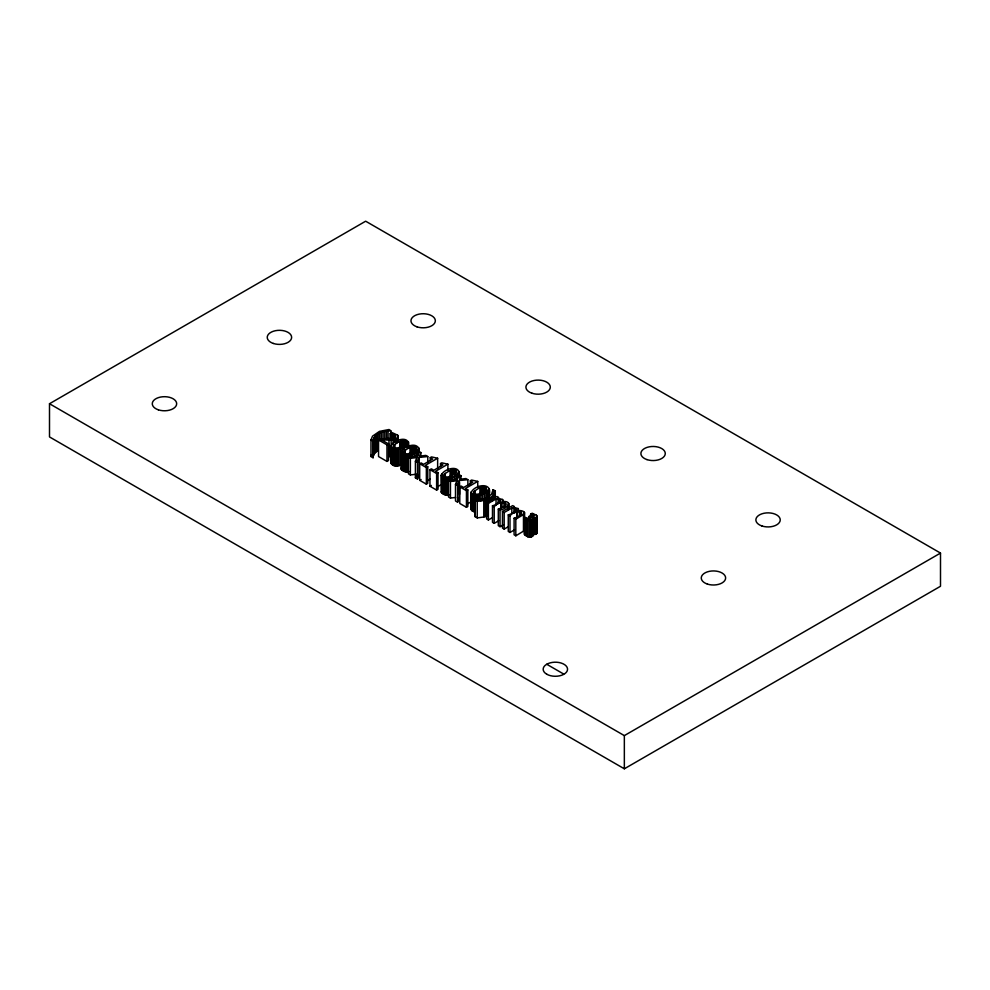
<?xml version="1.0" encoding="UTF-8"?>
<svg xmlns="http://www.w3.org/2000/svg" width="990" height="990" viewBox="0 0 990 990"><rect width="100%" height="100%" fill="white"/><g stroke="black" fill="none" stroke-linecap="round" stroke-linejoin="round"><path stroke-width="1.49" d="M373.082 457.764C373.787 449.757 369.332 436.503 379.752 432.902C381.521 430.229 394.391 432.172 389.033 429.524L379.467 431.368L372.488 436.182L370.978 439.956L370.978 456.551L373.082 457.764L373.304 439.411M398.252 436.404C395.53 442.047 386.805 439.399 381.818 440.043L388.538 443.916L388.538 460.511L386.966 461.414L378.539 456.551L378.539 439.956L380.457 438.855L391.929 438.496L394.626 437.592L395.666 436.206C395.431 433.311 386.867 434.66 391.941 432.543L397.72 435.216L398.252 440.934M530.591 517.164L530.591 514.144L532.199 513.216L536.531 515.258L536.852 516.817C536.172 519.119 531.185 516.372 533.09 518.847L533.09 535.442L530.826 537.05L527.744 536.79L524.18 534.278L524.094 514.181C526.024 511.125 520.455 510.258 518.426 510.605L518.277 508.588L513.29 507.239L514.429 506.571L512.709 505.581L502.45 511.496L502.45 528.091L504.182 529.093L508.006 526.878M533.09 535.442C531.185 532.966 536.172 535.701 536.852 533.412L536.531 515.258M408.585 442.357L406.977 444.894L400.678 448.532L400.678 465.127C397.584 466.488 392.312 466.599 390.914 462.887L390.914 446.292C393.117 439.845 409.514 434.882 408.585 445.376M390.914 462.887L391.607 461.253M409.377 471.562L405.269 471.822L401.383 469.569L401.173 452.22C403.375 445.76 419.772 440.798 418.844 451.292M401.173 468.815L401.346 468.022M449.46 494.703L445.351 494.963L441.466 492.711L441.268 475.361C443.718 468.196 461.612 464.001 458.927 475.943M441.268 491.956L441.961 490.322M475.188 512.177L471.871 510.642L471.092 509.169L471.092 492.575C474.68 484.271 494.134 481.326 488.751 496.188M471.092 509.169L471.785 507.548M418.844 448.284C416.196 453.779 405.12 458.729 401.173 452.22M458.778 477.465L458.927 471.426M488.577 496.98L488.751 488.639M370.978 456.551L371.51 454.596M475.212 500.037L481.474 499.505L486.498 497.933L491.486 494.307L493.094 489.716L495.285 490.867C493.589 498.725 484.098 500.928 477.229 501.299L475.126 500.086L475.126 516.681L477.229 517.894L483.788 517.015L486.783 516.062L486.783 499.467M373.304 456.006L374.789 453.111L378.205 450.289L378.205 433.694M416.802 474.173L410.367 474.928L408.412 473.802L408.412 457.207L410.367 458.333L416.802 457.578L415.416 461.241L415.416 477.836L417.532 479.061L417.532 462.466L419.191 457.417L427.779 456.551L427.779 462.59M417.532 479.061L419.191 474.012L419.191 457.417M455.598 497.463L450.45 498.069L448.495 496.943L448.495 480.348L450.45 481.474L456.885 480.719L455.499 484.382L455.499 500.977L457.615 502.202L457.615 485.607L459.273 480.558L467.862 479.692L467.862 485.731M457.615 502.202L459.273 497.153L459.273 480.558M533.09 518.847L531.581 520.257L529.291 520.517L524.18 517.683C524.787 515.852 535.726 523.277 528.932 516.533L528.932 519.552M408.412 457.207L417.05 456.328L418.696 451.304L420.812 452.529L419.451 456.167L425.811 455.412L427.779 456.551M448.495 480.348L457.132 479.469L458.778 474.445L460.894 475.67L459.533 479.308L465.906 478.554L467.862 479.692M415.416 477.836L416.332 475.386M393.587 445.525L393.253 446.601C397.039 450.376 403.437 445.574 406.222 442.53L406.246 442.023C402.534 438.236 396.73 443.099 393.587 445.525L393.587 448.544M403.846 451.452L403.512 452.517C407.298 456.303 413.696 451.502 416.493 448.458L416.505 447.95C412.793 444.164 406.989 449.027 403.846 451.452L403.846 454.472M473.752 491.82L473.43 492.884C477.205 496.671 483.603 491.869 486.399 488.812L486.412 488.305C482.712 484.518 476.895 489.382 473.752 491.82L473.752 494.827M441.268 475.361C445.191 481.821 455.19 476.908 458.754 472.218M471.092 492.575C475.014 499.034 485.013 494.134 488.577 489.431M503.403 524.75L500.037 526.692L498.304 525.702L498.304 509.108L500.037 510.098C507.152 508.786 513.464 500.829 502.648 501.485L502.487 499.48L497.512 498.118L498.651 497.463L496.918 496.473L486.672 502.388L486.672 518.983L488.392 519.973L492.216 517.77M444.498 473.987L443.607 475.658C447.381 479.445 453.779 474.643 456.576 471.599L456.588 471.092C453.123 467.317 447.678 472.044 444.498 473.987L444.498 477.007M524.094 530.776L515.815 535.813L514.095 534.81L514.095 518.216L515.815 519.218L524.094 514.181M498.713 520.74L494.208 523.339L492.488 522.336L492.488 505.742L494.208 506.744C500.495 498.663 514.713 503.687 498.304 509.108M514.491 529.848L509.999 532.447L508.266 531.457L508.266 514.862L509.999 515.852C516.273 507.771 530.504 512.808 514.095 518.216M49.5 403.734L365.657 221.203L940.5 553.076L940.5 586.266L624.343 768.797L49.5 436.924L49.5 403.734L624.343 735.607L940.5 553.076M373.082 441.169L370.978 439.956M378.539 439.956L386.966 444.832L388.538 443.916M437.642 468.815L437.642 458.246L425.329 465.362L427.754 466.76L427.754 483.355L426.356 484.16L419.698 480.311L419.698 463.716L421.096 462.912L423.571 464.347L432.729 459.063L430.254 457.628L430.254 460.647M430.254 457.628L431.504 456.91L437.642 458.246M419.698 463.716L426.356 467.565L427.754 466.76M447.901 470.213L447.901 464.174L435.588 471.289L438.013 472.688L438.013 489.283L436.615 490.087L429.957 486.239L429.957 469.644L431.355 468.839L433.83 470.262L442.988 464.978L440.513 463.555L440.513 466.562M440.513 463.555L441.763 462.825L447.901 464.174M419.698 480.311L421.096 479.507M429.957 469.644L436.615 473.492L438.013 472.688M427.791 480.534L430.254 479.111M429.957 486.239L431.355 485.434M436.825 487.167L441.75 484.32M477.737 487.427L477.737 481.4L465.411 488.503L467.837 489.901L467.837 506.496L466.439 507.301L459.781 503.452L459.781 486.857L461.179 486.053L463.654 487.488L472.812 482.204L470.337 480.769L470.337 485.298M470.337 480.769L471.587 480.051L477.737 481.4M459.781 486.857L466.439 490.706L467.837 489.901M467.874 503.675L471.574 501.546M486.672 502.388L488.392 503.378L496.052 498.96C504.826 498.601 496.782 505.049 492.488 505.742M475.126 516.681L475.188 495.582M502.45 511.496L504.182 512.498L511.83 508.08C520.616 507.709 512.572 514.169 508.266 514.862M528.932 516.533L530.219 515.79C534.538 519.28 536.419 513.748 530.591 514.144M390.914 446.292C392.312 450.005 397.584 449.893 400.678 448.532M391.149 456.588L388.983 456.675L388.983 440.08M415.416 461.241L417.532 462.466M455.499 484.382L457.615 485.607M546.74 664.253L563.681 674.041M624.343 735.607L624.343 768.797M536.976 516.075L536.852 533.412M536.221 517.411L536.221 534.006M535.38 517.77L535.38 534.365M534.452 517.918L534.452 534.513M533.499 517.881L533.499 534.476M533.288 514.763L533.288 517.77M532.917 518.265L532.905 536.011M532.546 517.696L532.471 534.328M532.397 514.491L532.397 517.51M532.274 519.936L532.274 536.531M531.581 520.257L531.581 536.852M530.826 520.455L530.826 537.05M530.751 514.243L530.751 517.25M530.046 520.542L530.046 537.137M529.291 520.517L529.291 537.112M527.744 520.196L527.744 536.79M526.309 519.527L526.309 536.122M525.047 518.636L525.047 535.231M524.576 512.659L524.452 518.178M524.341 512.201L524.341 516.731M523.475 514.726L523.475 531.321M520.629 511.818L520.629 514.837M519.787 511.62L519.787 514.627M518.277 508.588L518.277 511.607M517.584 511.434L517.584 517.461M517.238 511.657L517.238 517.696M516.743 511.954L516.743 517.993M515.914 509.058L515.914 512.065M515.815 519.218L515.815 535.813M515.443 508.724L515.443 511.743M514.775 508.452L514.775 512.968M513.921 508.254L513.921 512.771M511.83 508.08L511.83 512.597M509.999 515.852L509.999 532.447M508.786 503.539L508.835 508.551M508.551 503.093L508.674 509.058M508.303 505.061L508.303 509.59M507.684 505.618L507.684 508.637M505.469 502.97L505.469 505.989M504.838 502.697L504.838 505.717M504.009 502.499L504.009 507.029M504.182 512.498L504.182 529.093M502.932 500.086L502.932 503.106M502.487 499.48L502.487 502.487M501.806 502.314L501.806 506.843M501.447 502.549L501.447 507.066M500.952 502.846L500.952 508.885M500.136 499.938L500.136 502.957M500.037 510.098L500.037 526.692M499.653 499.616L499.653 502.635M498.997 499.331L498.997 502.351M498.131 499.133L498.131 503.663M496.052 498.96L496.052 504.999M495.285 490.867L495.285 496.906M494.208 506.744L494.208 523.339M493.763 494.654L493.763 499.183M493.181 489.654L493.094 494.233M493.045 495.532L493.045 500.049M492.129 496.386L492.129 500.915M491.003 497.228L491.003 500.247M489.679 498.057L489.679 501.076M488.392 503.378L488.392 519.973M488.243 498.824L488.243 501.843M488.045 490.285L488.045 497.821M487.154 491.176L487.154 498.713M486.127 487.835L486.127 490.854M485.904 492.129L485.904 498.156M485.521 487.377L485.521 491.906M485.298 500L485.298 516.594M484.741 487.031L484.741 491.547M484.296 493.119L484.296 499.158M483.912 486.857L483.912 491.387M483.788 500.42L483.788 517.015M483.021 486.87L483.021 492.909M482.514 494.072L482.514 500.111M482.056 487.043L482.056 493.07M481.029 487.365L481.029 493.391M480.843 494.814L480.843 500.841M479.915 487.835L479.915 493.874M479.284 495.322L479.284 499.851M477.836 495.631L477.836 500.148M477.229 501.299L477.229 517.894M476.475 495.705L476.475 500.235M475.101 490.595L475.101 495.124M474.321 491.213L474.321 494.22M473.963 495.248L473.963 511.842M472.812 494.715L472.812 511.31M471.871 494.047L471.871 510.642M471.252 491.795L471.289 509.924M466.439 490.706L466.439 507.301M460.894 475.67L460.894 480.2M459.533 482.328L459.533 494.394M458.221 473.059L458.221 477.588M457.331 473.95L457.331 479.989M456.885 480.719L456.885 483.739M456.081 474.903L456.081 479.432M455.697 470.151L455.697 473.171M454.917 469.805L454.917 474.334M454.472 475.905L454.472 480.435M454.088 469.644L454.088 474.173M453.197 469.644L453.197 474.173M452.69 476.858L452.69 481.388M452.232 469.817L452.232 475.856M451.205 470.139L451.205 476.178M451.019 477.588L451.019 480.608M450.45 481.474L450.45 498.069M450.091 470.621L450.091 476.648M449.46 478.108L449.46 481.128M448.012 478.405L448.012 495M446.651 478.492L446.651 495.087M445.277 473.381L445.277 477.91M445.351 478.368L445.351 494.963M444.139 478.034L444.139 494.629M442.988 477.489L442.988 494.084M441.961 473.727L442.047 493.416M441.429 474.569L441.466 492.711M436.615 473.492L436.615 490.087M426.356 467.565L426.356 484.16M420.812 452.529L420.812 457.058M418.646 447.529L418.671 453.606M418.139 449.918L418.139 455.957M417.248 450.809L417.248 456.848M416.802 457.578L416.802 460.585M416.221 447.468L416.221 450.487M415.998 451.762L415.998 456.291M415.614 447.01L415.614 450.029M414.822 446.663L414.822 451.193M414.389 452.764L414.389 457.293M413.993 446.502L413.993 452.529M413.102 446.502L413.102 452.541M412.607 453.717L412.607 456.736M412.149 446.676L412.149 452.715M411.122 446.997L411.122 453.036M410.937 454.447L410.937 457.467M410.367 458.333L410.367 474.928M410.009 447.48L410.009 453.507M409.377 454.967L409.377 457.986M408.387 441.602L408.412 447.678M407.917 455.264L407.917 471.859M407.868 443.99L407.868 447.01M406.977 444.894L406.977 447.901M406.568 455.351L406.568 471.945M405.962 441.552L405.962 444.56M405.356 441.095L405.356 445.611M405.269 455.227L405.269 471.822M405.195 450.24L405.195 453.259M404.564 440.748L404.564 445.265M404.415 450.846L404.415 453.865M404.13 446.837L404.13 449.856M404.056 454.893L404.056 471.488M403.734 440.575L403.734 446.614M402.843 440.587L402.843 446.614M402.905 454.348L402.905 470.943M402.348 447.789L402.348 452.319M401.965 453.68L401.965 470.275M401.878 440.748L401.878 446.787M401.346 451.428L401.383 469.569M400.863 441.07L400.863 447.109M399.75 441.552L399.75 447.591M399.118 449.039L399.118 465.634M398.104 435.81L398.178 441.528M397.869 437.568L397.869 440.575M397.72 435.216L397.72 441.255M397.658 449.336L397.658 465.931M397.349 438.1L397.349 442.629M396.594 438.62L396.594 441.639M396.297 449.423L396.297 466.018M395.344 435.538L395.344 438.558M394.923 439.362L394.923 442.382M394.936 444.312L394.936 448.841M395.01 449.299L395.01 465.894M394.552 434.932L394.552 437.951M394.156 444.918L394.156 447.938M393.797 448.965L393.797 465.56M393.438 434.437L393.438 438.954M393.154 439.783L393.154 444.312M392.646 448.433L392.646 465.028M392.176 434.053L392.176 438.582M391.693 447.752L391.693 464.347M391.137 430.749L391.05 438.372M391.149 439.993L391.124 463.642M389.998 433.67L390.097 439.758M388.08 430.873L388.08 438.409M386.966 444.832L386.966 461.414M386.484 431.046L386.484 438.582M384.788 431.331L384.788 438.867M383.105 431.727L383.105 439.263M381.41 432.246L381.41 439.783M379.752 432.902L379.752 440.439M376.782 434.61L376.782 451.205M375.656 435.55L375.656 452.145M374.789 436.516L374.789 453.111M374.084 437.506L374.084 454.101M373.601 438.459L373.601 455.054M546.74 674.215A12.189 7.041 0 0 0 567.134 671.059A12.189 7.041 0 0 0 552.197 662.434A12.189 7.041 0 0 0 546.74 674.215M707.343 584.063A12.189 7.041 0 0 0 725.633 577.974A12.189 7.041 0 0 0 707.343 571.874A12.189 7.041 0 0 0 707.343 584.063M761.954 525.987A12.189 7.041 0 0 0 780.244 519.886A12.189 7.041 0 0 0 761.954 513.798A12.189 7.041 0 0 0 761.954 525.987M646.977 459.608A12.189 7.041 0 0 0 665.28 453.519A12.189 7.041 0 0 0 646.977 447.418A12.189 7.041 0 0 0 646.977 459.608M532.014 393.24A12.189 7.041 0 0 0 550.304 387.139A12.189 7.041 0 0 0 532.014 381.039A12.189 7.041 0 0 0 532.014 393.24M417.05 326.861A12.189 7.041 0 0 0 435.34 320.76A12.189 7.041 0 0 0 417.05 314.672A12.189 7.041 0 0 0 417.05 326.861M273.339 343.456A12.189 7.041 0 0 0 291.629 337.355A12.189 7.041 0 0 0 273.339 331.254A12.189 7.041 0 0 0 273.339 343.456M158.375 409.835A12.189 7.041 0 0 0 176.666 403.734A12.189 7.041 0 0 0 158.375 397.634A12.189 7.041 0 0 0 158.375 409.835"/></g></svg>
